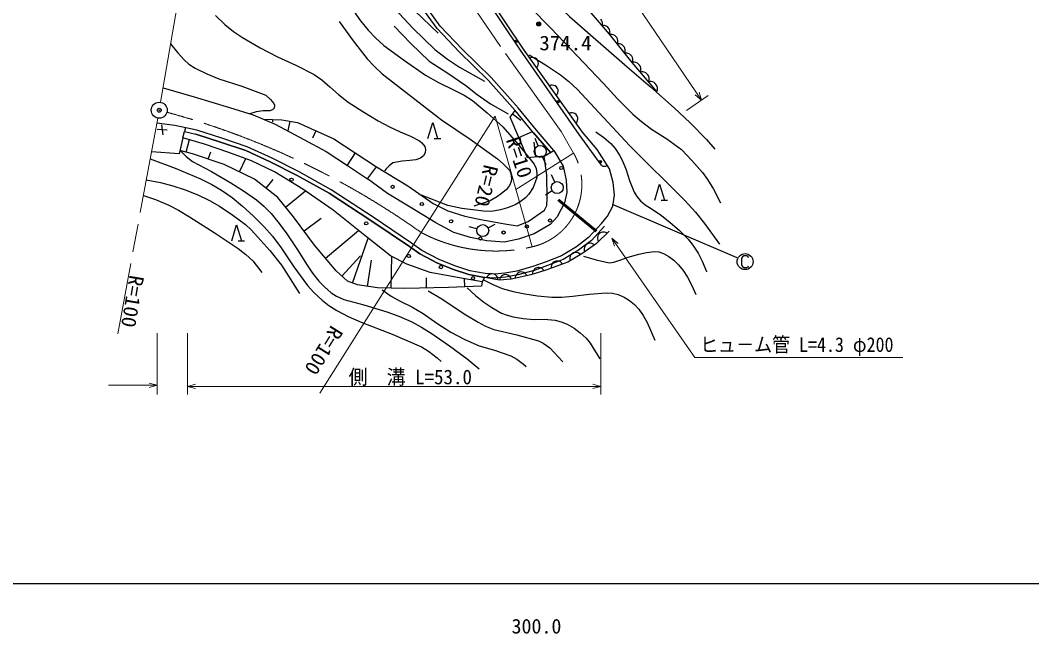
# Model space of a CAD drawing. Units: millimetres, scale not verified. Extents: x 40000 to 680000, y 20000 to 380000.
# Drawn here: x 303312 to 429760, y 198715 to 275416 of the extents above; entities that cross this region are included whole.
import ezdxf
from ezdxf.enums import TextEntityAlignment as Align

# ---------------------------------------------------------------- set-up
doc = ezdxf.new("R2010")
doc.units = ezdxf.units.MM
doc.header["$LTSCALE"] = 1000
doc.header["$PDMODE"] = 32
doc.header["$PDSIZE"] = 500
doc.linetypes.add('CHAIN', pattern=[18.5, 12, -1.5, 3.5, -1.5])
for name, color, linetype, lineweight in [('M-BGD', 7, 'Continuous', 25), ('M-BGD-EXST', 7, 'Continuous', 25), ('M-BMK', 2, 'CHAIN', 13), ('M-BMK-SRVR', 3, 'Continuous', 25), ('M-STR-HTXT', 7, 'Continuous', 13), ('M-TTL-BAND', 7, 'Continuous', 25)]:
    doc.layers.add(name, color=color, linetype=linetype, lineweight=lineweight)
doc.layers.add('M-OTRS', color=6, linetype='Continuous')
doc.styles.add('ＭＳ ゴシック', font='')
doc.styles.get('ＭＳ ゴシック').set_extended_font_data('MS Gothic')

msp = doc.modelspace()

# ---------------------------------------------------------------- linework, layer by layer
at = {"layer": 'M-BGD'}
for p, q in [((365867, 271672), (360014, 280355)), ((366207, 271810), (360411, 280524)), ((355417, 274367), (353175, 277461)), ((355802, 274687), (353586, 277745)), ((376972, 273661), (373432, 277790)), ((358594, 271762), (355802, 274687)), ((375985, 275412), (375883, 275530)), ((376066, 275276), (375985, 275412)), ((376061, 274724), (376109, 274867)), ((376222, 274751), (376061, 274724)), ((376109, 275107), (376066, 275276)), ((376117, 274977), (376109, 275107)), ((376109, 274867), (376117, 274977)), ((376340, 274742), (376222, 274751)), ((376477, 274711), (376340, 274742)), ((376650, 274638), (376477, 274711)), ((376781, 274529), (376650, 274638)), ((376890, 274402), (376781, 274529)), ((376978, 274256), (376890, 274402)), ((358239, 271411), (355417, 274367)), ((376972, 273661), (377024, 273815)), ((379818, 270121), (376972, 273661)), ((377024, 274074), (376978, 274256)), ((377171, 273652), (376998, 273628)), ((377033, 273934), (377024, 274074)), ((377024, 273815), (377033, 273934)), ((377298, 273638), (377171, 273652)), ((377443, 273601), (377298, 273638)), ((377626, 273517), (377443, 273601)), ((377762, 273395), (377626, 273517)), ((377875, 273255), (377762, 273395)), ((377965, 273096), (377875, 273255)), ((377938, 272459), (377999, 272623)), ((378111, 272483), (377938, 272459)), ((378007, 272899), (377965, 273096)), ((377999, 272623), (378012, 272749)), ((378012, 272749), (378007, 272899)), ((378238, 272469), (378111, 272483)), ((378383, 272432), (378238, 272469)), ((378566, 272348), (378383, 272432)), ((378702, 272226), (378566, 272348)), ((378815, 272086), (378702, 272226)), ((378904, 271927), (378815, 272086)), ((378947, 271730), (378904, 271927)), ((361822, 267916), (358239, 271411)), ((362184, 268261), (358594, 271762)), ((373200, 261123), (365867, 271672)), ((373599, 261433), (366207, 271810)), ((367185, 270747), (367004, 270691)), ((367360, 270760), (367185, 270747)), ((367569, 270725), (367360, 270760)), ((367729, 270655), (367569, 270725)), ((367883, 270544), (367729, 270655)), ((378878, 271290), (378938, 271454)), ((379051, 271314), (378878, 271290)), ((378938, 271454), (378952, 271580)), ((378952, 271580), (378947, 271730)), ((379178, 271300), (379051, 271314)), ((379323, 271263), (379178, 271300)), ((379506, 271179), (379323, 271263)), ((379642, 271057), (379506, 271179)), ((379755, 270917), (379642, 271057)), ((379844, 270758), (379755, 270917)), ((379887, 270561), (379844, 270758)), ((367874, 269469), (367986, 269623)), ((368022, 270348), (367883, 270544)), ((367986, 269623), (368056, 269783)), ((368077, 270167), (368022, 270348)), ((368056, 269783), (368091, 269992)), ((368091, 269992), (368077, 270167)), ((379969, 270189), (379785, 270158)), ((379818, 270121), (379878, 270285)), ((382906, 266511), (379818, 270121)), ((379878, 270285), (379892, 270411)), ((379892, 270411), (379887, 270561)), ((380105, 270179), (379969, 270189)), ((380261, 270144), (380105, 270179)), ((380459, 270061), (380261, 270144)), ((380608, 269936), (380459, 270061)), ((380733, 269790), (380608, 269936)), ((380833, 269623), (380733, 269790)), ((380885, 269415), (380833, 269623)), ((380895, 269255), (380885, 269415)), ((365552, 264450), (362184, 268261)), ((380826, 268943), (380885, 269120)), ((381010, 268974), (380826, 268943)), ((380885, 269120), (380895, 269255)), ((381145, 268963), (381010, 268974)), ((381301, 268928), (381145, 268963)), ((381499, 268845), (381301, 268928)), ((381648, 268720), (381499, 268845)), ((381773, 268574), (381648, 268720)), ((381874, 268407), (381773, 268574)), ((381925, 268199), (381874, 268407)), ((381936, 268039), (381925, 268199)), ((321167, 266973), (325038, 265827)), ((365172, 264125), (361822, 267916)), ((369649, 267288), (369468, 267232)), ((369824, 267302), (369649, 267288)), ((370033, 267266), (369824, 267302)), ((370193, 267196), (370033, 267266)), ((370347, 267085), (370193, 267196)), ((370486, 266889), (370347, 267085)), ((370541, 266708), (370486, 266889)), ((381866, 267727), (381925, 267904)), ((382050, 267758), (381866, 267727)), ((381925, 267904), (381936, 268039)), ((382185, 267748), (382050, 267758)), ((382342, 267713), (382185, 267748)), ((382539, 267629), (382342, 267713)), ((382689, 267504), (382539, 267629)), ((382813, 267358), (382689, 267504)), ((382914, 267192), (382813, 267358)), ((382966, 266983), (382914, 267192)), ((382976, 266824), (382966, 266983)), ((382966, 266688), (382976, 266824)), ((325038, 265827), (329475, 264501)), ((370338, 266011), (370450, 266164)), ((370450, 266164), (370520, 266324)), ((370520, 266324), (370555, 266533)), ((370555, 266533), (370541, 266708)), ((382906, 266511), (382966, 266688)), ((329475, 264501), (332432, 263583)), ((367857, 261658), (365552, 264450)), ((332432, 263583), (335186, 262410)), ((333720, 263035), (336002, 262971)), ((364552, 263307), (365172, 264125)), ((366742, 258214), (364552, 263307)), ((364862, 263716), (365897, 262933)), ((367471, 261340), (365172, 264125)), ((372113, 263829), (371932, 263773)), ((372288, 263843), (372113, 263829)), ((372497, 263807), (372288, 263843)), ((372657, 263738), (372497, 263807)), ((372811, 263626), (372657, 263738)), ((372950, 263430), (372811, 263626)), ((373005, 263249), (372950, 263430)), ((372984, 262865), (373019, 263074)), ((373019, 263074), (373005, 263249)), ((322636, 262257), (320384, 262527)), ((321693, 261663), (320416, 261762)), ((320962, 262346), (321147, 261079)), ((325378, 261667), (322636, 262257)), ((323963, 261971), (323839, 261487)), ((334861, 263003), (334854, 262733)), ((335186, 262410), (338756, 260523)), ((336002, 262971), (337991, 262614)), ((336996, 262793), (336777, 261569)), ((337991, 262614), (342529, 260574)), ((354277, 260628), (354877, 262628)), ((354877, 262628), (355477, 260628)), ((372802, 262552), (372914, 262705)), ((372914, 262705), (372984, 262865)), ((323659, 260730), (323173, 258717)), ((323659, 260730), (323839, 261487)), ((326366, 259932), (323659, 260730)), ((323839, 261487), (325249, 261183)), ((324059, 258933), (324489, 260485)), ((328491, 260149), (325249, 261183)), ((325249, 261183), (328491, 260149)), ((328643, 260626), (325378, 261667)), ((331697, 259585), (328643, 260626)), ((338756, 260523), (341560, 258994)), ((340260, 261594), (339850, 260683)), ((342529, 260574), (347832, 257107)), ((355077, 260628), (355877, 260628)), ((365647, 260761), (367346, 261491)), ((369635, 258821), (367471, 261340)), ((367471, 261340), (369635, 258821)), ((368043, 259704), (367665, 260630)), ((370014, 259147), (367857, 261658)), ((375708, 257650), (373200, 261123)), ((375438, 259242), (373599, 261433)), ((329386, 258890), (326366, 259932)), ((331511, 259120), (328491, 260149)), ((328491, 260149), (331511, 259120)), ((334785, 258162), (331697, 259585)), ((367766, 258324), (367571, 260155)), ((376965, 256847), (375438, 259242)), ((323173, 258717), (319722, 258960)), ((324839, 258717), (323278, 259150)), ((328796, 257398), (324839, 258717)), ((326817, 258058), (327126, 258982)), ((332231, 257849), (329386, 258890)), ((330704, 256478), (331495, 258119)), ((334569, 257711), (331511, 259120)), ((331511, 259120), (334569, 257711)), ((338186, 256461), (334785, 258162)), ((341560, 258994), (344212, 257260)), ((345181, 258841), (344167, 257289)), ((368791, 258433), (366742, 258214)), ((368614, 258317), (368999, 257394)), ((368791, 258433), (370014, 259147)), ((369148, 256036), (368791, 258433)), ((370014, 259147), (371187, 257158)), ((332613, 255559), (328796, 257398)), ((335077, 256461), (332231, 257849)), ((337951, 256020), (334569, 257711)), ((334569, 257711), (337951, 256020)), ((344212, 257260), (346711, 255577)), ((346711, 255577), (347832, 257107)), ((347832, 257107), (351759, 254710)), ((371187, 257158), (371544, 255424)), ((375884, 257407), (375708, 257650)), ((375978, 257277), (375884, 257407)), ((376092, 257187), (375978, 257277)), ((376199, 257141), (376092, 257187)), ((376339, 257119), (376199, 257141)), ((376455, 257129), (376339, 257119)), ((376576, 257166), (376455, 257129)), ((376641, 257213), (376576, 257166)), ((377451, 255146), (376965, 256847)), ((335494, 253268), (332613, 255559)), ((334053, 254414), (334913, 255494)), ((338652, 254309), (335077, 256461)), ((341918, 253778), (337951, 256020)), ((337951, 256020), (341918, 253778)), ((342177, 254205), (338186, 256461)), ((349209, 253741), (346711, 255577)), ((369199, 253129), (369148, 256036)), ((370138, 255180), (369736, 256096)), ((342435, 251672), (338652, 254309)), ((347418, 250804), (342177, 254205)), ((351759, 254710), (354920, 252517)), ((371544, 255424), (371646, 253894)), ((377590, 253550), (377451, 255146)), ((382630, 252904), (383230, 254904)), ((383230, 254904), (383830, 252904)), ((337472, 250839), (335494, 253268)), ((336483, 252054), (338976, 254084)), ((347142, 250387), (341918, 253778)), ((341918, 253778), (347142, 250387)), ((352065, 252059), (349209, 253741)), ((369808, 254088), (368966, 253549)), ((369148, 252263), (369199, 253129)), ((370503, 252910), (375258, 248994)), ((370630, 253064), (375385, 249149)), ((371646, 253894), (371340, 252568)), ((377382, 252162), (377590, 253550)), ((383430, 252904), (384230, 252904)), ((346599, 248340), (342435, 251672)), ((355277, 250070), (352065, 252059)), ((354920, 252517), (356756, 251600)), ((366802, 250274), (368842, 251651)), ((368842, 251651), (369148, 252263)), ((371340, 252568), (370422, 250835)), ((376723, 250912), (377382, 252162)), ((340109, 247299), (337472, 250839)), ((338791, 249069), (340930, 250663)), ((351958, 247130), (347142, 250387)), ((347142, 250387), (351958, 247130)), ((352242, 247542), (347418, 250804)), ((356756, 251600), (358898, 250937)), ((358898, 250937), (360683, 250529)), ((360683, 250529), (363640, 250019)), ((370422, 250835), (369556, 249866)), ((375994, 250006), (376723, 250912)), ((329760, 247828), (330360, 249828)), ((330360, 249828), (330960, 247828)), ((341463, 245685), (345590, 249147)), ((357521, 248897), (355277, 250070)), ((360399, 249321), (359438, 249598)), ((361789, 249451), (362682, 249902)), ((363640, 250019), (365425, 249713)), ((365425, 249713), (366802, 250274)), ((369556, 249866), (367567, 248693)), ((375994, 250006), (374366, 248268)), ((376359, 249664), (374704, 247898)), ((344847, 242562), (346816, 248168)), ((349584, 245980), (346599, 248340)), ((359612, 248234), (357521, 248897)), ((361652, 247826), (359612, 248234)), ((365578, 248030), (363793, 247673)), ((367567, 248693), (365578, 248030)), ((374366, 248268), (372835, 247077)), ((374704, 247898), (373117, 246663)), ((376919, 249034), (375345, 247503)), ((375474, 248299), (375471, 248087)), ((375471, 248087), (375512, 247916)), ((375519, 248468), (375474, 248299)), ((375512, 247916), (375594, 247745)), ((375606, 248636), (375519, 248468)), ((375778, 248804), (375606, 248636)), ((375949, 248886), (375778, 248804)), ((376119, 248926), (375949, 248886)), ((376332, 248923), (376119, 248926)), ((376501, 248879), (376332, 248923)), ((376669, 248791), (376501, 248879)), ((330560, 247828), (331360, 247828)), ((342816, 244072), (340109, 247299)), ((353264, 246213), (351958, 247130)), ((351958, 247130), (353264, 246213)), ((353526, 246640), (352242, 247542)), ((355677, 245494), (353526, 246640)), ((363793, 247673), (361652, 247826)), ((372835, 247077), (370964, 245972)), ((373117, 246663), (371186, 245522)), ((375345, 247503), (373622, 246291)), ((373839, 247030), (373803, 246821)), ((373803, 246821), (373816, 246647)), ((373816, 246647), (373870, 246465)), ((373910, 247190), (373839, 247030)), ((374023, 247343), (373910, 247190)), ((374219, 247481), (374023, 247343)), ((374401, 247536), (374219, 247481)), ((374575, 247548), (374401, 247536)), ((374784, 247512), (374575, 247548)), ((374944, 247441), (374784, 247512)), ((375097, 247328), (374944, 247441)), ((343510, 243429), (345867, 245978)), ((346738, 242145), (347236, 245403)), ((351631, 244904), (349584, 245980)), ((349688, 241920), (349769, 245883)), ((355469, 245039), (353264, 246213)), ((353264, 246213), (355469, 245039)), ((357656, 244731), (355677, 245494)), ((370964, 245972), (369071, 245206)), ((371186, 245522), (369238, 244735)), ((370473, 245313), (370284, 245307)), ((370645, 245280), (370473, 245313)), ((373622, 246291), (371772, 245185)), ((372013, 245713), (372012, 245538)), ((372012, 245538), (372053, 245353)), ((372064, 245919), (372013, 245713)), ((372147, 246073), (372064, 245919)), ((372271, 246217), (372147, 246073)), ((372477, 246340), (372271, 246217)), ((372662, 246381), (372477, 246340)), ((372837, 246381), (372662, 246381)), ((373043, 246329), (372837, 246381)), ((373197, 246246), (373043, 246329)), ((373341, 246122), (373197, 246246)), ((344204, 242787), (342816, 244072)), ((354546, 243898), (351631, 244904)), ((357476, 244264), (355469, 245039)), ((355469, 245039), (357476, 244264)), ((359405, 243621), (357476, 244264)), ((357476, 244264), (359405, 243621)), ((359530, 244106), (357656, 244731)), ((361438, 243759), (359530, 244106)), ((365392, 244058), (363903, 243802)), ((367391, 244610), (365392, 244058)), ((367541, 244133), (365501, 243569)), ((369007, 244164), (367135, 243568)), ((369071, 245206), (367391, 244610)), ((367497, 244187), (367399, 243999)), ((367613, 244318), (367497, 244187)), ((369238, 244735), (367541, 244133)), ((367766, 244430), (367613, 244318)), ((367995, 244503), (367766, 244430)), ((368184, 244500), (367995, 244503)), ((368355, 244460), (368184, 244500)), ((368543, 244362), (368355, 244460)), ((368674, 244247), (368543, 244362)), ((368786, 244094), (368674, 244247)), ((371772, 245185), (369007, 244164)), ((369712, 244776), (369680, 244604)), ((369680, 244604), (369686, 244414)), ((369801, 244969), (369712, 244776)), ((369911, 245105), (369801, 244969)), ((370059, 245224), (369911, 245105)), ((370284, 245307), (370059, 245224)), ((370838, 245192), (370645, 245280)), ((370974, 245082), (370838, 245192)), ((371093, 244934), (370974, 245082)), ((345489, 242336), (344204, 242787)), ((354113, 241937), (354088, 243212)), ((357982, 243273), (354546, 243898)), ((361036, 242718), (357982, 243273)), ((358902, 242076), (358858, 243114)), ((361349, 243267), (359405, 243621)), ((359405, 243621), (361349, 243267)), ((361349, 243267), (361036, 242718)), ((363222, 242909), (361405, 243260)), ((362700, 243173), (361405, 243260)), ((362691, 243675), (361438, 243759)), ((361670, 243392), (361577, 243227)), ((361787, 243523), (361670, 243392)), ((361963, 243641), (361787, 243523)), ((362127, 243701), (361963, 243641)), ((362315, 243726), (362127, 243701)), ((362551, 243680), (362315, 243726)), ((362716, 243587), (362551, 243680)), ((363903, 243802), (362691, 243675)), ((363955, 243305), (362700, 243173)), ((362846, 243471), (362716, 243587)), ((362965, 243295), (362846, 243471)), ((363025, 243130), (362965, 243295)), ((363050, 242942), (363025, 243130)), ((363251, 243093), (363210, 242908)), ((364690, 243058), (363222, 242909)), ((363326, 243251), (363251, 243093)), ((363460, 243416), (363326, 243251)), ((363600, 243520), (363460, 243416)), ((363773, 243598), (363600, 243520)), ((364012, 243622), (363773, 243598)), ((365501, 243569), (363955, 243305)), ((364197, 243581), (364012, 243622)), ((364355, 243506), (364197, 243581)), ((364520, 243372), (364355, 243506)), ((364624, 243232), (364520, 243372)), ((364702, 243059), (364624, 243232)), ((367135, 243568), (364690, 243058)), ((365200, 243348), (365178, 243160)), ((365258, 243514), (365200, 243348)), ((365374, 243691), (365258, 243514)), ((365502, 243810), (365374, 243691)), ((365666, 243905), (365502, 243810)), ((365901, 243954), (365666, 243905)), ((366090, 243932), (365901, 243954)), ((366255, 243875), (366090, 243932)), ((366433, 243759), (366255, 243875)), ((366551, 243630), (366433, 243759)), ((366647, 243466), (366551, 243630)), ((367359, 243828), (367357, 243639)), ((367399, 243999), (367359, 243828)), ((347987, 241955), (345489, 242336)), ((351388, 241885), (347987, 241955)), ((356837, 241989), (351388, 241885)), ((360967, 242163), (356837, 241989)), ((361036, 242718), (360967, 242163))]:
    msp.add_line(p, q, dxfattribs=at)
for points in [[(329619, 298567), (331868, 297728), (333969, 296828), (335447, 296078), (336998, 295168), (338713, 294069), (340670, 292677), (341474, 291983), (342454, 290982), (343495, 289747), (344561, 288297), (346426, 285309), (348227, 282226), (348893, 280993), (349670, 279795), (350688, 278559), (351680, 277511), (355539, 273818)], [(331503, 295562), (334109, 294540), (336617, 293435), (337403, 292943), (338348, 292200), (339905, 290673), (341436, 289028), (342350, 287975), (343182, 286849), (344802, 284220), (346550, 281601), (348249, 279240), (350079, 276883), (352447, 274387), (355120, 271755), (356706, 270553), (358219, 269531), (361344, 267809)], [(366727, 281106), (369245, 278509), (371971, 275862), (379183, 269586), (382118, 267091), (385067, 264448), (387042, 262593), (389085, 260518), (390152, 259289)], [(364350, 279707), (367075, 277059), (369648, 274413), (376224, 267519), (377981, 265602), (379892, 263673), (380963, 262750), (382242, 261789), (384143, 260573), (385978, 259237), (387285, 257890), (388603, 256382), (389235, 255512), (389955, 254315), (390852, 252576)], [(327735, 275987), (328902, 274887), (329991, 274007), (331115, 273246), (333300, 271973), (335478, 270820), (337748, 269797), (340043, 268650), (341020, 267950), (342035, 267079), (343079, 266147), (344325, 265181), (346132, 263999), (348074, 262851), (349479, 262083), (350808, 261465), (352094, 260915), (353209, 260331), (353523, 260078), (353891, 259617), (353986, 259240), (353914, 258838), (353710, 258469), (353332, 258160), (352755, 257980), (352035, 257881), (351058, 257807), (349907, 257574), (349412, 257228), (349063, 256843), (348868, 256585)], [(345065, 276479), (345854, 275320), (346787, 274158), (347764, 273154), (348766, 272271), (351338, 270367), (353977, 268545), (355619, 267637), (357563, 266691), (358803, 266038), (359838, 265372), (361701, 263840), (363633, 262098), (365637, 259808), (367565, 257428), (367798, 256861), (367909, 256275), (367872, 255737), (367702, 255158), (367416, 254519), (366893, 253666), (366461, 253195), (365827, 252702), (365163, 252328), (364235, 251956), (363348, 251694), (362210, 251494), (361217, 251529), (360221, 251672), (358519, 251898), (356753, 252249), (353146, 253684)], [(343165, 275274), (344925, 272845), (346694, 270587), (347544, 269672), (348577, 268730), (355993, 262976), (359541, 260561), (362956, 258101), (363692, 257475), (364502, 256636), (364659, 256262), (364742, 255647), (364691, 255240), (364489, 254747), (364115, 254274), (363651, 253863), (362990, 253382), (362036, 252856), (360020, 252155)], [(350075, 274663), (352158, 272491), (354423, 270311), (356780, 268800), (359011, 267238), (360440, 266116), (362080, 264966), (364298, 263716)], [(322107, 272477), (322960, 271368), (323786, 270465), (324390, 269938), (325185, 269404), (326632, 268712), (328140, 268107), (331026, 267153), (334005, 266052), (334597, 265526), (335028, 264998), (335106, 264815), (335053, 264443), (334864, 264223), (334509, 264069), (333677, 264070), (332799, 263952), (332013, 263714)], [(366937, 271106), (368981, 269849), (370841, 268586), (371902, 267750), (372933, 266805), (379498, 259711), (386378, 252890), (387714, 251403), (388839, 249996), (390712, 247401)], [(375258, 261457), (376248, 260774), (377154, 259989), (377681, 259381), (378244, 258543), (378615, 257820), (379039, 256700), (379466, 255367), (380060, 253913), (380371, 253399), (380838, 252845), (381448, 252337), (382294, 251780), (383476, 251000), (384577, 250140), (385697, 249163), (386827, 248027), (387406, 247311), (388061, 246304), (388572, 245290), (389097, 243992), (389103, 243975)], [(319560, 258088), (322663, 256915), (325834, 255600), (327266, 254883), (328491, 254160), (329800, 253239), (331117, 252174), (332451, 250966), (333789, 249605), (334836, 248401), (335933, 246973), (337507, 244606), (339222, 242256), (340031, 241367), (341042, 240417), (341882, 239768), (342897, 239128), (344323, 238395), (345940, 237690), (349788, 236173), (353470, 234594), (354328, 234050), (355438, 233193), (355945, 232771)], [(323338, 259096), (324060, 258399), (324856, 257775), (327232, 256500), (329648, 255084), (331242, 254102), (332851, 252969), (333768, 252191), (334688, 251264), (335698, 250023), (336641, 248703), (337993, 246720), (339181, 244805), (339841, 243802), (340631, 242790), (341327, 242070), (342192, 241355), (342868, 240921), (343749, 240513), (346275, 239836), (349141, 238952), (350623, 238432), (352276, 237721), (353459, 237065), (354803, 236194), (356956, 234723), (359176, 233073), (360670, 231836)], [(319071, 255453), (320841, 255121), (322396, 254732), (323915, 254226), (325516, 253577), (326957, 252880), (328215, 252155), (329884, 251051), (331478, 249860), (332201, 249192), (332997, 248296), (334494, 246643), (335981, 244785), (338240, 241234)], [(318712, 253518), (320226, 253001), (321873, 252311), (323116, 251664), (324478, 250832), (327542, 248899), (330560, 246864), (331499, 246139), (332372, 245336), (333515, 243882)], [(373720, 245933), (375328, 245443), (376921, 245091), (377503, 245166), (378277, 245403), (379295, 245790), (380636, 246175), (381610, 246396), (382609, 246517), (383145, 246456), (383713, 246263), (384381, 245895), (385024, 245411), (385598, 244853), (386186, 244131), (386730, 243289), (387270, 242247), (387775, 241108)], [(361215, 242948), (362288, 242408), (363573, 241889), (364922, 241505), (366401, 241194), (367956, 240948), (369749, 240777), (370996, 240785), (372391, 240908), (374447, 241190), (376564, 241354), (377363, 241293), (378058, 241125), (378794, 240804), (379463, 240386), (380082, 239873), (380631, 239289), (381196, 238502), (381685, 237627), (382659, 235419)], [(348546, 241702), (349700, 240908), (350809, 240289), (352250, 239590), (353670, 238772), (355395, 237537), (357135, 236432), (358908, 235501), (360683, 234691), (362612, 234153), (364633, 233478), (365411, 233032), (366213, 232432), (366563, 232148)], [(354309, 241598), (356030, 240578), (357544, 239565), (359017, 238570), (360564, 237649), (361458, 237176), (362525, 236739), (365374, 236094), (368102, 235347), (368702, 235031), (369512, 234441), (371132, 232719)], [(359190, 241961), (360223, 241016), (361278, 240188), (362266, 239515), (363486, 238815), (364174, 238534), (364948, 238334), (366172, 238133), (367566, 238016), (368801, 238029), (370162, 237917), (370940, 237718), (371684, 237418), (372554, 236919), (373324, 236349), (374059, 235666), (374577, 235054), (375753, 233083)]]:
    msp.add_lwpolyline(points, dxfattribs=at)
for centre, radius in [((368126, 274952), 250), ((368126, 274952), 150), ((368126, 274952), 50), ((365310, 272767), 150), ((365310, 272767), 90), ((365310, 272767), 30), ((370531, 265225), 150), ((370531, 265225), 90), ((370531, 265225), 30), ((368326, 259009), 750), ((370945, 256938), 200), ((375830, 257738), 150), ((375830, 257738), 90), ((375830, 257738), 30), ((337228, 255487), 200), ((349862, 254588), 200), ((370440, 254493), 750), ((353517, 252434), 200), ((357172, 250280), 200), ((369541, 250378), 200), ((346562, 250021), 200), ((361120, 249113), 750), ((366637, 249627), 200), ((360828, 248126), 200), ((363732, 248877), 200), ((351885, 245939), 200), ((355895, 244554), 200), ((359906, 243170), 200)]:
    msp.add_circle(centre, radius, dxfattribs=at)
at = {"layer": 'M-BGD-EXST'}
for p, q in [((392949, 245723), (377356, 252366)), ((393608, 245834), (393488, 245674)), ((393488, 245674), (393488, 244794)), ((393768, 245954), (393608, 245834)), ((394128, 245954), (393768, 245954)), ((394288, 245834), (394128, 245954)), ((394368, 245714), (394288, 245834)), ((393488, 244794), (393608, 244634)), ((393608, 244634), (393768, 244514)), ((393768, 244514), (394128, 244514)), ((394128, 244514), (394288, 244594)), ((394288, 244594), (394368, 244714))]:
    msp.add_line(p, q, dxfattribs=at)
msp.add_circle((393928, 245234), 1000, dxfattribs=at)
at = {"layer": 'M-BMK'}
for p, q in [((363351, 272130), (354084, 285775)), ((320857, 265156), (324078, 284019)), ((370943, 261502), (363351, 272130)), ((320506, 263187), (315504, 236230)), ((372492, 258799), (370943, 261502))]:
    msp.add_line(p, q, dxfattribs=at)
for centre, radius, start, end in [((295436, 167411), 100000, 54.55004, 74.80028), ((365517, 254882), 8000, 282.8297, 29.32054), ((362768, 266563), 20000, 242.18596, 283.07843)]:
    msp.add_arc(centre, radius, start, end, dxfattribs=at)
at = {"layer": 'M-BMK-SRVR'}
for radius in [1000, 40]:
    msp.add_circle((320688, 264170), radius, dxfattribs=at)
at = {"layer": 'M-OTRS'}
msp.add_point((320688, 264170), dxfattribs=at)
at = {"layer": 'M-STR-HTXT'}
for p, q in [((361891, 304548), (388495, 265436)), ((389322, 265999), (386605, 264150)), ((388495, 265436), (387701, 266106)), ((388164, 266421), (388495, 265436)), ((353435, 248874), (362665, 263412)), ((362665, 263412), (367293, 247082)), ((365263, 254246), (372492, 258799)), ((340750, 228806), (353435, 248874)), ((377593, 247191), (377251, 248172)), ((377251, 248172), (378052, 247511)), ((377251, 248172), (387630, 233253)), ((320433, 236299), (320433, 228642)), ((324219, 236299), (324219, 228642)), ((375895, 228642), (375895, 236299)), ((387630, 233253), (413646, 233253)), ((314362, 229775), (320433, 229775)), ((319433, 230055), (320433, 229775)), ((320433, 229775), (319433, 229495)), ((324219, 229642), (325219, 229922)), ((325219, 229362), (324219, 229642)), ((324219, 229642), (375895, 229642)), ((374895, 229922), (375895, 229642)), ((375895, 229642), (374895, 229362))]:
    msp.add_line(p, q, dxfattribs=at)
at = {"layer": 'M-TTL-BAND'}
msp.add_line((40000, 205000), (579000, 205000), dxfattribs=at)

# ---------------------------------------------------------------- texts
at = {"layer": 'M-BGD', "style": 'ＭＳ ゴシック', "width": 1.05}
msp.add_text('374.4', height=1833, dxfattribs=at).set_placement((368196, 271105), align=Align.BOTTOM_LEFT)
at = {"layer": 'M-STR-HTXT', "style": 'ＭＳ ゴシック', "width": 1.05}
for s, rotation, p in [('R=10', 288.4, (363476, 260305)), ('R=20', 256.6, (360766, 257603)), ('R=100', 260.5, (316449, 243733)), ('R=100', 238.3, (341731, 237681))]:
    msp.add_text(s, height=1833, rotation=rotation, dxfattribs=at).set_placement(p, align=Align.BOTTOM_LEFT)
at = {"layer": 'M-STR-HTXT', "style": 'ＭＳ ゴシック'}
for s, width, p in [('ヒュ－ム管 L=4.3 φ200', 0.9, (388296, 233401)), ('側\u3000溝 L=53.0', 0.95, (344361, 229355))]:
    msp.add_text(s, height=1833, dxfattribs=dict(at, width=width)).set_placement(p, align=Align.BOTTOM_LEFT)
at = {"layer": 'M-TTL-BAND', "style": 'ＭＳ ゴシック'}
msp.add_text('300.0', height=1833, dxfattribs=at).set_placement((367844, 198195), align=Align.BOTTOM_CENTER)

doc.saveas('drawing.dxf')
